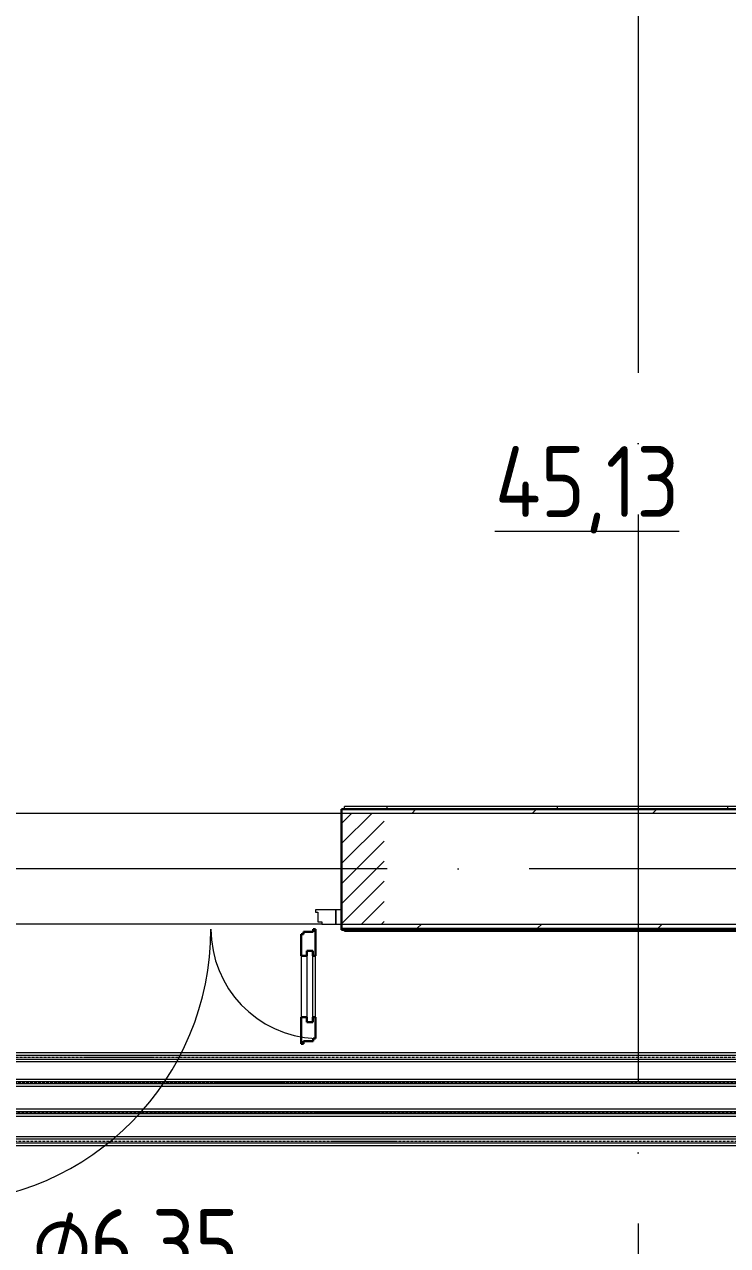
# Model space of a CAD drawing. Header units: millimetres. Extents: x -88595 to 880822, y -1054509 to -148035.
# Drawn here: x 175051 to 177528, y -275580 to -271275 of the extents above; entities that cross this region are included whole.
import ezdxf

# ---------------------------------------------------------------- set-up
doc = ezdxf.new("R2010")
doc.units = ezdxf.units.MM
for name, pattern in [('$0$ADSK_Осевая', [14, 10, -2, 0, -2]), ('ADSK_Линия сетки', [25, 20, -2.5, 0, -2.5]), ('ADSK_Штриховая_ш2 п1_5', [4.5, 3, -1.5])]:
    doc.linetypes.add(name, pattern=pattern)
for name, color, linetype, lineweight in [('Двери', 7, 'Continuous', 9), ('Изоляция', 7, 'Continuous', 18), ('Марки', 7, 'Continuous', 20), ('Марки помещений', 7, 'Continuous', 20), ('Оборудование', 7, 'Continuous', 18), ('Ограждение', 7, 'Continuous', 9), ('Оси', 7, 'Continuous', 9), ('Стены внутренние', 7, 'Continuous', 18), ('Стены наружные', 7, 'Continuous', 18), ('Стены штриховка', 7, 'Continuous', 9), ('Трубопровод', 7, 'Continuous', 18)]:
    doc.layers.add(name, color=color, linetype=linetype, lineweight=lineweight)
doc.layers.add('Двери открывание', color=7, linetype='Continuous', lineweight=9, true_color=0xc0c0c0)
doc.styles.add('$0$GOST Common_10', font='GOST_Common.ttf', dxfattribs={"width": 0.9, "height": 250})
doc.styles.add('$1$GOST Common', font='GOST_Common.ttf', dxfattribs={"width": 0.9, "height": 250})
doc.styles.add('GOST Common_3', font='GOST_Common.ttf', dxfattribs={"width": 0.9, "height": 2.5})
pattern_1 = [(0, (215928.7, 665702.34), (0, 600), []), (90, (215928.7, 665702.34), (-600, 4e-14), [])]

# ---------------------------------------------------------------- blocks, each defined once
blk = doc.blocks.new('1 этаж')
at = {"layer": 'Двери', "lineweight": 18, "true_color": 0xff0000}
h = blk.add_hatch(dxfattribs=at)
h.set_pattern_fill('FP_2', color=1, angle=180, style=0, pattern_type=2)
h.set_pattern_definition([(225, (211672.71, 654062.605), (35.3553, -35.3553), [])])
h.paths.add_polyline_path([(212447.7, 653867.6), (212447.7, 654257.6), (212297.7, 654257.6), (212297.7, 653867.6)])
h.paths.add_polyline_path([(210797.7, 653867.6), (210797.7, 654257.6), (210647.7, 654257.6), (210647.7, 653867.6)])
at = {"layer": 'Ограждение'}
h = blk.add_hatch(dxfattribs=at)
h.set_pattern_fill('FP_25', color=256, style=0, pattern_type=2)
h.set_pattern_definition(pattern_1)
h.paths.add_polyline_path([(212307.7, 654272.6), (215047.7, 654272.6), (215037.7, 654282.6), (212307.7, 654282.6)])
h = blk.add_hatch(dxfattribs=at)
h.set_pattern_fill('FP_25', color=256, style=0, pattern_type=2)
h.set_pattern_definition(pattern_1)
h.paths.add_polyline_path([(214289, 653842.6), (215397.7, 653842.6), (215392.7, 653847.6), (212307.7, 653847.6), (212307.7, 653842.6), (212853.9, 653842.6)])
at = {"layer": 'Двери', "linetype": 'ADSK_Штриховая_ш2 п1_5'}
for p, q in [((212447.7, 654257.6), (212297.7, 654257.6)), ((212297.7, 654257.6), (212297.7, 653867.6)), ((212297.7, 653867.6), (212447.7, 653867.6))]:
    blk.add_line(p, q, dxfattribs=at)
at = {"layer": 'Двери'}
for p, q in [((212277.7, 653917.6), (212205.7, 653917.6)), ((212205.7, 653917.6), (212205.7, 653909.6)), ((212205.7, 653909.6), (212214.7, 653909.6)), ((212214.7, 653909.6), (212214.7, 653875.6)), ((212297.7, 653917.6), (212277.7, 653917.6)), ((212277.7, 653917.6), (212277.7, 653867.6)), ((212277.7, 653867.6), (212277.7, 653917.6)), ((212297.7, 653867.6), (212297.7, 653917.6)), ((212214.7, 653875.6), (212228.7, 653875.6)), ((212228.7, 653875.6), (212228.7, 653867.6)), ((212228.7, 653867.6), (212277.7, 653867.6)), ((212277.7, 653867.6), (212297.7, 653867.6)), ((212155.7, 653755.6), (212155.7, 653539.6)), ((212175.7, 653773.6), (212175.7, 653521.6)), ((212196.7, 653773.6), (212175.7, 653773.6)), ((212196.7, 653521.6), (212196.7, 653773.6)), ((212205.7, 653539.6), (212205.7, 653755.6)), ((212175.7, 653521.6), (212196.7, 653521.6))]:
    blk.add_line(p, q, dxfattribs=at)
at = {"layer": 'Двери', "lineweight": 30}
for p, q in [((212163.7, 653831.6), (212155.7, 653831.6)), ((212155.7, 653831.6), (212155.7, 653755.6)), ((212163.7, 653840.6), (212163.7, 653831.6)), ((212197.7, 653840.6), (212163.7, 653840.6)), ((212205.7, 653849.6), (212197.7, 653849.6)), ((212197.7, 653849.6), (212197.7, 653840.6)), ((212205.7, 653755.6), (212205.7, 653849.6)), ((212155.7, 653755.6), (212175.7, 653755.6)), ((212175.7, 653755.6), (212175.7, 653773.6)), ((212175.7, 653773.6), (212196.7, 653773.6)), ((212196.7, 653773.6), (212196.7, 653755.6)), ((212196.7, 653755.6), (212205.7, 653755.6)), ((212155.7, 653539.6), (212155.7, 653445.6)), ((212155.7, 653539.6), (212175.7, 653539.6)), ((212175.7, 653539.6), (212175.7, 653521.6)), ((212175.7, 653521.6), (212196.7, 653521.6)), ((212196.7, 653539.6), (212205.7, 653539.6)), ((212196.7, 653521.6), (212196.7, 653539.6)), ((212205.7, 653463.6), (212205.7, 653539.6)), ((212155.7, 653445.6), (212163.7, 653445.6)), ((212163.7, 653445.6), (212163.7, 653454.6)), ((212163.7, 653454.6), (212197.7, 653454.6)), ((212197.7, 653454.6), (212197.7, 653463.6)), ((212197.7, 653463.6), (212205.7, 653463.6))]:
    blk.add_line(p, q, dxfattribs=at)
at = {"layer": 'Двери открывание'}
for centre, radius, start, end in [((210871.7, 653849.6), 966, 271.0677, 0), ((212223.7, 653849.6), 386, 180, 267.3272)]:
    blk.add_arc(centre, radius, start, end, dxfattribs=at)
at = {"layer": 'Ограждение'}
for p, q in [((212307.7, 654272.6), (212307.7, 654282.6)), ((215037.7, 654282.6), (212307.7, 654282.6)), ((212307.7, 653842.6), (212307.7, 653847.6)), ((212307.7, 653842.6), (215397.7, 653842.6))]:
    blk.add_line(p, q, dxfattribs=at)
at = {"layer": 'Оси', "linetype": 'ADSK_Линия сетки', "ltscale": 100}
for p, q in [((213342.7, 697813.2), (213342.7, 631836.5)), ((252460, 654062.6), (175520.4, 654062.6))]:
    blk.add_line(p, q, dxfattribs=at)
at = {"layer": 'Стены внутренние'}
for p, q in [((215047.7, 654257.6), (207412.7, 654257.6)), ((212228.7, 653867.6), (210866.7, 653867.6)), ((212297.7, 653867.6), (215372.7, 653867.6))]:
    blk.add_line(p, q, dxfattribs=at)
at = {"layer": 'Стены внутренние', "lineweight": 30}
blk.add_line((212297.7, 654257.6), (212297.7, 653867.6), dxfattribs=at)
at = {"layer": 'Стены наружные', "lineweight": 30}
for p, q in [((215047.7, 654272.6), (212297.7, 654272.6)), ((212297.7, 654272.6), (212297.7, 654257.6)), ((212297.7, 653867.6), (212297.7, 653847.6)), ((212297.7, 653847.6), (215392.7, 653847.6))]:
    blk.add_line(p, q, dxfattribs=at)
at = {"layer": 'Стены наружные', "linetype": 'Continuous', "lineweight": 9}
for p, q in [((212545, 654257.6), (212560, 654272.6)), ((212969.2, 654257.6), (212984.2, 654272.6)), ((213393.5, 654257.6), (213408.5, 654272.6)), ((212564.2, 653852.6), (212579.2, 653867.6)), ((212988.5, 653852.6), (213003.5, 653867.6)), ((213412.8, 653852.6), (213427.8, 653867.6)), ((212347.1, 653847.6), (212352.1, 653852.6)), ((212417.8, 653847.6), (212422.8, 653852.6)), ((212488.5, 653847.6), (212493.5, 653852.6)), ((212559.2, 653847.6), (212564.2, 653852.6)), ((212629.9, 653847.6), (212634.9, 653852.6)), ((212700.7, 653847.6), (212705.7, 653852.6)), ((212771.4, 653847.6), (212776.4, 653852.6)), ((212842.1, 653847.6), (212847.1, 653852.6)), ((212912.8, 653847.6), (212917.8, 653852.6)), ((212983.5, 653847.6), (212988.5, 653852.6)), ((213054.2, 653847.6), (213059.2, 653852.6)), ((213124.9, 653847.6), (213129.9, 653852.6)), ((213195.6, 653847.6), (213200.6, 653852.6)), ((213266.3, 653847.6), (213271.3, 653852.6)), ((213337.1, 653847.6), (213342.1, 653852.6)), ((213407.8, 653847.6), (213412.8, 653852.6)), ((213478.5, 653847.6), (213483.5, 653852.6)), ((213549.2, 653847.6), (213554.2, 653852.6)), ((213619.9, 653847.6), (213624.9, 653852.6))]:
    blk.add_line(p, q, dxfattribs=at)
at = {"layer": 'Стены штриховка'}
blk.add_line((212297.7, 653852.6), (215387.7, 653852.6), dxfattribs=at)
at = {"layer": 'Марки помещений', "style": 'GOST Common_3', "width": 0.9}
blk.add_text('%%U45,13', height=250, dxfattribs=at).set_placement((212838.2, 655302.7))

msp = doc.modelspace()

# ---------------------------------------------------------------- linework, layer by layer
at = {"layer": 'Изоляция', "color": 134, "true_color": 0x00a6a6}
for p, q in [((179393.4, -274901.1), (172650.7, -274901.1)), ((172650.7, -274931.8), (179393.4, -274931.8)), ((179557, -275196.6), (173521, -275196.6)), ((173521, -275227.3), (179557, -275227.3))]:
    msp.add_line(p, q, dxfattribs=at)
at = {"layer": 'Изоляция', "color": 190, "true_color": 0x8000ff}
for p, q in [((172659.9, -275018.6), (179319.2, -275018.6)), ((172660.2, -274994.2), (179319.6, -274994.2)), ((179499, -275099.8), (173475.2, -275099.8)), ((173475.2, -275124.1), (179499, -275124.1))]:
    msp.add_line(p, q, dxfattribs=at)
at = {"layer": 'Трубопровод', "color": 134, "true_color": 0x00a6a6}
for p, q in [((179393.4, -274910.1), (172650.7, -274910.1)), ((172650.7, -274922.8), (179393.4, -274922.8)), ((179557, -275205.6), (173521, -275205.6)), ((173521, -275218.3), (179557, -275218.3))]:
    msp.add_line(p, q, dxfattribs=at)
at = {"layer": 'Трубопровод', "color": 134, "linetype": '$0$ADSK_Осевая', "true_color": 0x00a6a6}
for p, q in [((172650.7, -274916.4), (179393.4, -274916.4)), ((172650.7, -274916.4), (179393.4, -274916.4)), ((173521, -275211.9), (179557, -275211.9)), ((173521, -275211.9), (179557, -275211.9))]:
    msp.add_line(p, q, dxfattribs=at)
at = {"layer": 'Трубопровод', "color": 190, "true_color": 0x8000ff}
for p, q in [((179319.2, -275003.3), (172659.9, -275003.3)), ((172659.9, -275009.6), (179319.2, -275009.6)), ((179499, -275108.8), (173475.2, -275108.8)), ((173475.2, -275115.1), (179499, -275115.1))]:
    msp.add_line(p, q, dxfattribs=at)
at = {"layer": 'Трубопровод', "color": 190, "linetype": '$0$ADSK_Осевая', "true_color": 0x8000ff}
for p, q in [((172659.9, -275006.4), (179319.2, -275006.4)), ((172659.9, -275006.4), (179319.2, -275006.4)), ((173475.2, -275111.9), (179499, -275111.9)), ((173475.2, -275111.9), (179499, -275111.9))]:
    msp.add_line(p, q, dxfattribs=at)

# ---------------------------------------------------------------- block references
at = {"layer": 'Оборудование', "color": 5, "true_color": 0x0000ff}
msp.add_blockref('1 этаж', (-36129.5, -928314.5), dxfattribs=at)

# ---------------------------------------------------------------- texts
at = {"layer": 'Марки', "lineweight": 9, "char_height": 250, "attachment_point": 1}
for s, insert, width, style in [('6.35', (175280.6, -275451.9), 663.797, '$1$GOST Common'), ('\\fGOST Common|b0|i0|c254|p34|;\\W.9;⌀', (175078.2, -275451.9), 245.316, '$0$GOST Common_10')]:
    msp.add_mtext(s, dxfattribs=dict(at, insert=insert, width=width, style=style))

doc.saveas('drawing.dxf')
